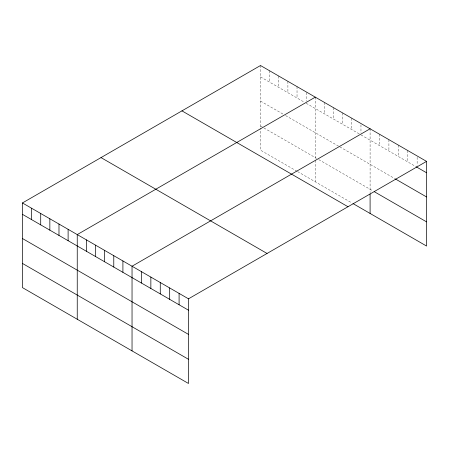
<?xml version="1.0" encoding="UTF-8"?>
<svg xmlns="http://www.w3.org/2000/svg" width="449" height="449" viewBox="0 0 449 449"><rect width="100%" height="100%" fill="white"/><g stroke="black" fill="none" stroke-linecap="round" stroke-linejoin="round"><path stroke-width="0.34" stroke-dasharray="2.25 1.68" d="M260.504 65.515L260.504 127.342M260.504 76.902L304.456 102.277M306.167 103.264L359.251 133.909M360.962 134.902L415.376 166.315M260.504 101.081L283.336 114.265M285.615 115.584L339.27 146.559M339.842 146.89L394.794 178.612M260.504 125.995L263.355 127.645M263.928 127.976L316.438 158.289M318.723 159.608L373.035 190.965M297.03 171.271L260.504 150.179L260.504 128.01M297.603 171.597L351.831 202.903M417.138 157.29L417.138 165.327M407.731 150.516L407.731 161.904M398.319 145.089L398.319 156.471M388.913 139.656L388.913 151.038M379.5 134.223L379.5 145.605M370.094 128.79L370.094 192.627M360.962 124.856L360.962 132.893M351.831 118.244L351.831 129.626M342.694 112.968L342.694 124.356M333.562 107.698L333.562 119.08M324.431 102.428L324.431 113.81M315.299 97.152L315.299 159.648M315.299 160.321L315.299 181.817M306.167 92.55L306.167 101.255M297.03 86.606L297.03 97.989M287.899 81.336L287.899 92.718M278.767 76.061L278.767 87.443M269.636 70.79L269.636 82.173"/><path stroke-width="0.67" d="M22.45 202.954L188.496 298.821L188.496 383.485L22.45 287.618L22.45 202.954L260.504 65.515L426.55 161.382L426.55 246.046L352.97 203.565M315.299 97.152L77.245 234.591L77.245 319.25M370.094 128.79L132.04 266.229L132.04 350.888M188.496 298.821L426.55 161.382M415.965 166.658L426.55 172.764M395.384 178.955L426.55 196.948M374.208 191.644L426.55 221.862M181.946 110.869L347.992 206.736M101.008 157.599L267.054 253.466M22.45 214.336L188.496 310.203M22.45 238.52L188.496 334.387M22.45 263.434L188.496 359.301M370.094 193.968L370.094 213.449M179.089 293.388L179.089 304.77M169.677 287.955L169.677 299.343M160.271 282.522L160.271 293.91M150.858 277.095L150.858 288.477M141.452 271.662L141.452 283.044M122.908 260.953L122.908 272.335M113.777 255.683L113.777 267.065M104.645 250.407L104.645 261.795M95.514 245.137L95.514 256.519M86.376 239.861L86.376 251.249M68.113 229.321L68.113 240.703M58.982 224.045L58.982 235.428M49.85 218.775L49.85 230.157M40.713 213.499L40.713 224.882M31.582 208.229L31.582 219.612"/></g></svg>
